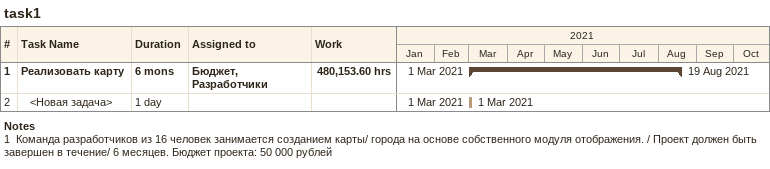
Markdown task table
task1

| ID | Level | Task | Duration | Start | Finish | Resources | Work (h) |
|---|---|---|---|---|---|---|---|
| 1 | 1 | **Реализовать карту** | 6mo | 2021-03-01 | 2021-08-19 | Бюджет, Разработчики | 480153.60 |
| 2 | 2 | <Новая задача> | 1d | 2021-03-01 | 2021-03-01 |  |  |

Notes
- 1: Команда разработчиков из 16 человек занимается созданием карты/ города на основе собственного модуля отображения. / Проект должен быть завершен в течение/ 6 месяцев. Бюджет проекта: 50 000 рублей
